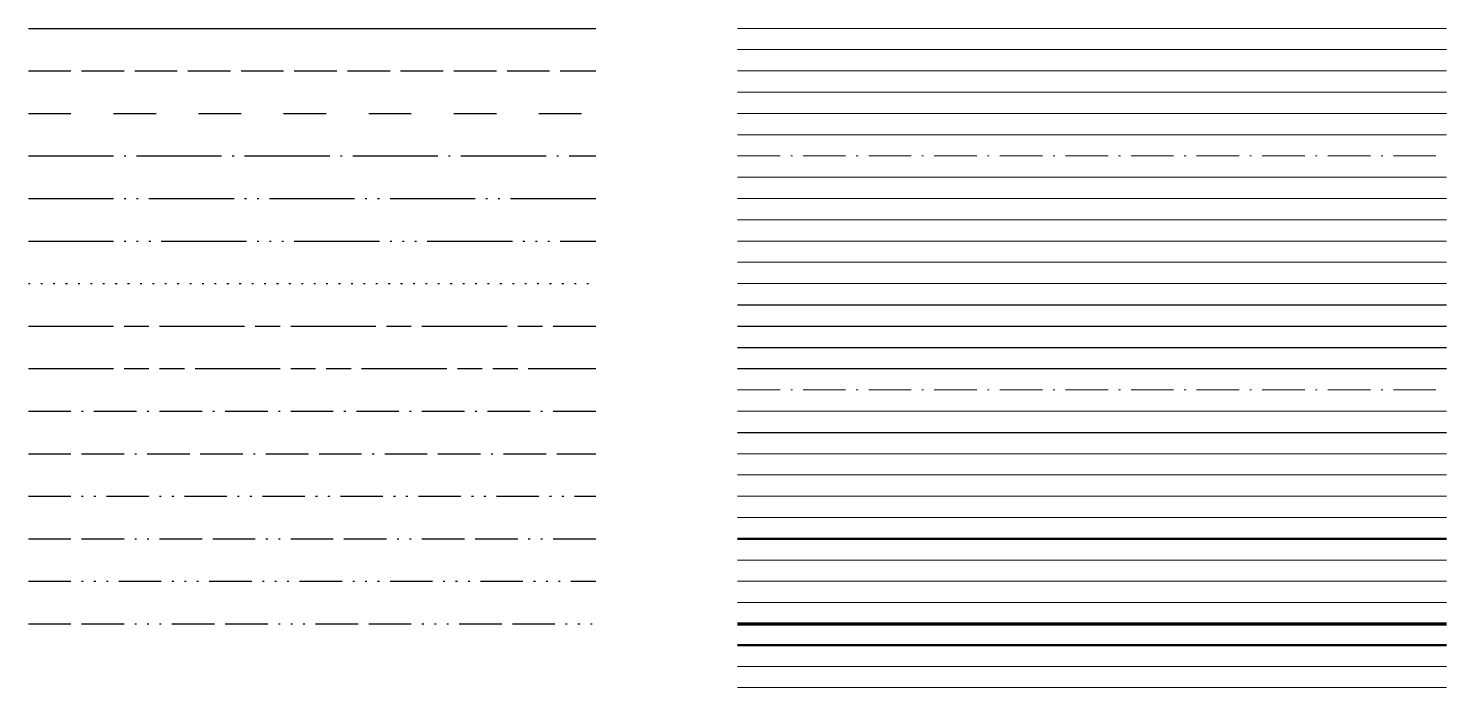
# Model space of a CAD drawing. Header units: millimetres. Extents: x 26429 to 134623, y -33914 to 95091.
# Drawn here: x 26429 to 46429, y 85570 to 94870 of the extents above; entities that cross this region are included whole.
import ezdxf

# ---------------------------------------------------------------- set-up
doc = ezdxf.new("R2010")
doc.units = ezdxf.units.MM
doc.header["$LTSCALE"] = 100
for name, pattern in [('SXF_一点二短鎖線', [16.75, 6, -1.5, 6, -1.5, 0.25, -1.5]), ('SXF_一点短鎖線', [9.25, 6, -1.5, 0.25, -1.5]), ('SXF_一点鎖線', [18.5, 12, -1.5, 3.5, -1.5]), ('SXF_一点長鎖線', [15.25, 12, -1.5, 0.25, -1.5]), ('SXF_三点二短鎖線', [20.25, 6, -1.5, 6, -1.5, 0.25, -1.5, 0.25, -1.5, 0.25, -1.5]), ('SXF_三点短鎖線', [12.75, 6, -1.5, 0.25, -1.5, 0.25, -1.5, 0.25, -1.5]), ('SXF_三点長鎖線', [18.75, 12, -1.5, 0.25, -1.5, 0.25, -1.5, 0.25, -1.5]), ('SXF_二点二短鎖線', [18.5, 6, -1.5, 6, -1.5, 0.25, -1.5, 0.25, -1.5]), ('SXF_二点短鎖線', [11, 6, -1.5, 0.25, -1.5, 0.25, -1.5]), ('SXF_二点鎖線', [23.5, 12, -1.5, 3.5, -1.5, 3.5, -1.5]), ('SXF_二点長鎖線', [17, 12, -1.5, 0.25, -1.5, 0.25, -1.5]), ('SXF_点線', [1.75, 0.25, -1.5]), ('SXF_破線', [7.5, 6, -1.5]), ('SXF_跳び破線', [12, 6, -6])]:
    doc.linetypes.add(name, pattern=pattern)
doc.layers.get('Defpoints').update_dxf_attribs({"color": 191})
for name, color, linetype, lineweight in [('D-BGD', 7, 'Continuous', 13), ('D-BGD-BRG', 7, 'Continuous', 13), ('D-BGD-CRST', 7, 'Continuous', 13), ('D-BGD-ETRL', 7, 'Continuous', 13), ('D-BGD-HTXT', 7, 'Continuous', 13), ('D-BGD-TXT', 7, 'Continuous', 13), ('D-BMK', 2, 'SXF_一点短鎖線', 13), ('D-BMK-HTXT', 7, 'Continuous', 13), ('D-BMK-TXT', 7, 'Continuous', 13), ('D-BYP', 7, 'Continuous', 13), ('D-BYP-DIM', 7, 'Continuous', 13), ('D-BYP-HTXT', 7, 'Continuous', 13), ('D-BYP-STR1', 2, 'Continuous', 13), ('D-BYP-STR2', 6, 'Continuous', 25), ('D-BYP-STR3', 6, 'Continuous', 25), ('D-BYP-STR4', 6, 'Continuous', 25), ('D-BYP-STR6', 2, 'SXF_一点短鎖線', 13), ('D-BYP-STR7', 2, 'Continuous', 13), ('D-BYP-STR8', 150, 'Continuous', 25), ('D-BYP-STR9', 30, 'Continuous', 13), ('D-BYP-TXT', 7, 'Continuous', 13), ('D-DOC', 7, 'Continuous', 13), ('D-ORD', 7, 'Continuous', 13), ('D-STR', 1, 'Continuous', 50), ('D-STR-DIM', 7, 'Continuous', 13), ('D-STR-HTXT', 7, 'Continuous', 13), ('D-STR-TXT', 7, 'Continuous', 13), ('D-TTL', 2, 'Continuous', 140), ('D-TTL-FRAM', 2, 'Continuous', 50), ('D-TTL-LINE', 7, 'Continuous', 13), ('D-TTL-TXT', 7, 'Continuous', 13)]:
    doc.layers.add(name, color=color, linetype=linetype, lineweight=lineweight)
doc.layers.add('D-BYP-STR5', color=7, linetype='Continuous', lineweight=25, true_color=0xc00080)

msp = doc.modelspace()

# ---------------------------------------------------------------- linework, layer by layer
at = {"layer": 'D-BGD'}
msp.add_line((36428.6, 94869.7), (46428.6, 94869.7), dxfattribs=at)
at = {"layer": 'D-BGD-BRG'}
msp.add_line((36428.6, 94569.7), (46428.6, 94569.7), dxfattribs=at)
at = {"layer": 'D-BGD-CRST'}
msp.add_line((36428.6, 94269.7), (46428.6, 94269.7), dxfattribs=at)
at = {"layer": 'D-BGD-ETRL'}
msp.add_line((36428.6, 93969.7), (46428.6, 93969.7), dxfattribs=at)
at = {"layer": 'D-BGD-HTXT'}
msp.add_line((36428.6, 93669.7), (46428.6, 93669.7), dxfattribs=at)
at = {"layer": 'D-BGD-TXT'}
msp.add_line((36428.6, 93369.7), (46428.6, 93369.7), dxfattribs=at)
at = {"layer": 'D-BMK'}
msp.add_line((36428.6, 93069.7), (46428.6, 93069.7), dxfattribs=at)
at = {"layer": 'D-BMK-HTXT'}
msp.add_line((36428.6, 92769.7), (46428.6, 92769.7), dxfattribs=at)
at = {"layer": 'D-BMK-TXT'}
msp.add_line((36428.6, 92469.7), (46428.6, 92469.7), dxfattribs=at)
at = {"layer": 'D-BYP'}
msp.add_line((36428.6, 92169.7), (46428.6, 92169.7), dxfattribs=at)
at = {"layer": 'D-BYP-DIM'}
msp.add_line((36428.6, 91869.7), (46428.6, 91869.7), dxfattribs=at)
at = {"layer": 'D-BYP-HTXT'}
msp.add_line((36428.6, 91569.7), (46428.6, 91569.7), dxfattribs=at)
at = {"layer": 'D-BYP-STR1'}
msp.add_line((36428.6, 91269.7), (46428.6, 91269.7), dxfattribs=at)
at = {"layer": 'D-BYP-STR2'}
msp.add_line((36428.6, 90969.7), (46428.6, 90969.7), dxfattribs=at)
at = {"layer": 'D-BYP-STR3'}
msp.add_line((36428.6, 90669.7), (46428.6, 90669.7), dxfattribs=at)
at = {"layer": 'D-BYP-STR4'}
msp.add_line((36428.6, 90369.7), (46428.6, 90369.7), dxfattribs=at)
at = {"layer": 'D-BYP-STR5'}
msp.add_line((36428.6, 90069.7), (46428.6, 90069.7), dxfattribs=at)
at = {"layer": 'D-BYP-STR6'}
msp.add_line((36428.6, 89769.7), (46428.6, 89769.7), dxfattribs=at)
at = {"layer": 'D-BYP-STR7'}
msp.add_line((36428.6, 89469.7), (46428.6, 89469.7), dxfattribs=at)
at = {"layer": 'D-BYP-STR8'}
msp.add_line((36428.6, 89169.7), (46428.6, 89169.7), dxfattribs=at)
at = {"layer": 'D-BYP-STR9'}
msp.add_line((36428.6, 88869.7), (46428.6, 88869.7), dxfattribs=at)
at = {"layer": 'D-BYP-TXT'}
msp.add_line((36428.6, 88569.7), (46428.6, 88569.7), dxfattribs=at)
at = {"layer": 'D-DOC'}
msp.add_line((36428.6, 88269.7), (46428.6, 88269.7), dxfattribs=at)
at = {"layer": 'D-ORD'}
msp.add_line((36428.6, 87969.7), (46428.6, 87969.7), dxfattribs=at)
at = {"layer": 'D-STR'}
msp.add_line((36428.6, 87669.7), (46428.6, 87669.7), dxfattribs=at)
at = {"layer": 'D-STR-DIM'}
msp.add_line((36428.6, 87369.7), (46428.6, 87369.7), dxfattribs=at)
at = {"layer": 'D-STR-HTXT'}
msp.add_line((36428.6, 87069.7), (46428.6, 87069.7), dxfattribs=at)
at = {"layer": 'D-STR-TXT'}
msp.add_line((36428.6, 86769.7), (46428.6, 86769.7), dxfattribs=at)
at = {"layer": 'D-TTL'}
msp.add_line((36428.6, 86469.7), (46428.6, 86469.7), dxfattribs=at)
at = {"layer": 'D-TTL-FRAM'}
msp.add_line((36428.6, 86169.7), (46428.6, 86169.7), dxfattribs=at)
at = {"layer": 'D-TTL-LINE'}
msp.add_line((36428.6, 85869.7), (46428.6, 85869.7), dxfattribs=at)
at = {"layer": 'D-TTL-TXT'}
msp.add_line((36428.6, 85569.7), (46428.6, 85569.7), dxfattribs=at)
at = {"layer": 'Defpoints', "color": 1, "linetype": 'Continuous'}
msp.add_line((26428.6, 94869.7), (34428.6, 94869.7), dxfattribs=at)
at = {"layer": 'Defpoints', "color": 2, "linetype": 'SXF_破線'}
msp.add_line((26428.6, 94269.7), (34428.6, 94269.7), dxfattribs=at)
at = {"layer": 'Defpoints', "color": 3, "linetype": 'SXF_跳び破線'}
msp.add_line((26428.6, 93669.7), (34428.6, 93669.7), dxfattribs=at)
at = {"layer": 'Defpoints', "color": 4, "linetype": 'SXF_一点長鎖線'}
msp.add_line((26428.6, 93069.7), (34428.6, 93069.7), dxfattribs=at)
at = {"layer": 'Defpoints', "color": 5, "linetype": 'SXF_二点長鎖線'}
msp.add_line((26428.6, 92469.7), (34428.6, 92469.7), dxfattribs=at)
at = {"layer": 'Defpoints', "color": 6, "linetype": 'SXF_三点長鎖線'}
msp.add_line((26428.6, 91869.7), (34428.6, 91869.7), dxfattribs=at)
at = {"layer": 'Defpoints', "color": 7, "linetype": 'SXF_点線'}
msp.add_line((26428.6, 91269.7), (34428.6, 91269.7), dxfattribs=at)
at = {"layer": 'Defpoints', "color": 222, "linetype": 'SXF_一点鎖線', "true_color": 0xc00080}
msp.add_line((26428.6, 90669.7), (34428.6, 90669.7), dxfattribs=at)
at = {"layer": 'Defpoints', "color": 23, "linetype": 'SXF_二点鎖線', "true_color": 0xc08040}
msp.add_line((26428.6, 90069.7), (34428.6, 90069.7), dxfattribs=at)
at = {"layer": 'Defpoints', "color": 30, "linetype": 'SXF_一点短鎖線'}
msp.add_line((26428.6, 89469.7), (34428.6, 89469.7), dxfattribs=at)
at = {"layer": 'Defpoints', "color": 83, "linetype": 'SXF_一点二短鎖線', "true_color": 0x80c080}
msp.add_line((26428.6, 88869.7), (34428.6, 88869.7), dxfattribs=at)
at = {"layer": 'Defpoints', "color": 150, "linetype": 'SXF_二点短鎖線'}
msp.add_line((26428.6, 88269.7), (34428.6, 88269.7), dxfattribs=at)
at = {"layer": 'Defpoints', "color": 171, "linetype": 'SXF_二点二短鎖線', "true_color": 0x8040ff}
msp.add_line((26428.6, 87669.7), (34428.6, 87669.7), dxfattribs=at)
at = {"layer": 'Defpoints', "color": 9, "linetype": 'SXF_三点短鎖線'}
msp.add_line((26428.6, 87069.7), (34428.6, 87069.7), dxfattribs=at)
at = {"layer": 'Defpoints', "color": 8, "linetype": 'SXF_三点二短鎖線'}
msp.add_line((26428.6, 86469.7), (34428.6, 86469.7), dxfattribs=at)

doc.saveas('drawing.dxf')
